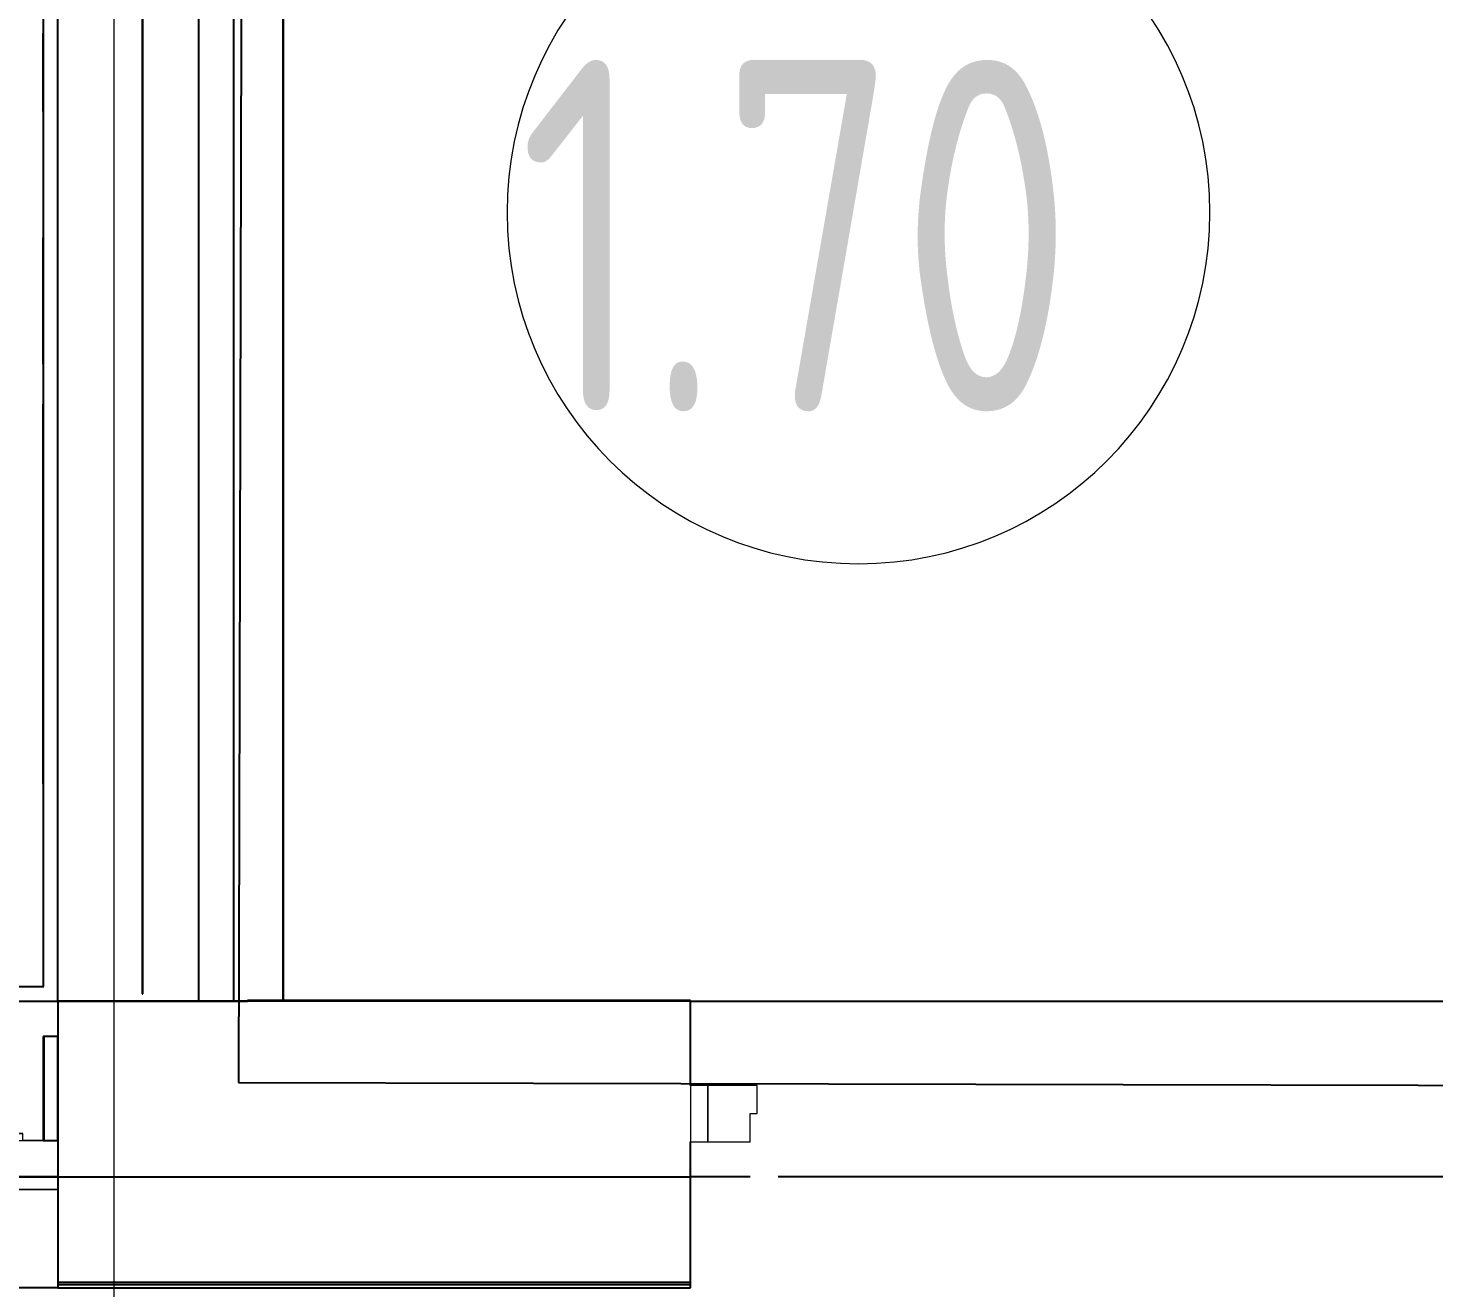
# Model space of a CAD drawing. Header units: millimetres. Extents: x -625 to 415037, y -3642 to 102118.
# Drawn here: x 107152 to 109153, y -394 to 1399 of the extents above; entities that cross this region are included whole.
import ezdxf

# ---------------------------------------------------------------- set-up
doc = ezdxf.new("R2010")
doc.units = ezdxf.units.MM
for name, color, linetype, lineweight in [('A-AREA-IDEN', 7, 'Continuous', 9), ('A-DOOR-FRAM-2', 7, 'Continuous', 5), ('A-GENM-3', 7, 'Continuous', 5), ('A-GLAZ', 7, 'Continuous', 9), ('A-GLAZ-1', 7, 'Continuous', 5), ('Оси', 7, 'Continuous', 9)]:
    doc.layers.add(name, color=color, linetype=linetype, lineweight=lineweight)
doc.layers.add('A-DOOR-FRAM-1', color=7, linetype='Continuous', lineweight=5, true_color=0xc0c0c0)
doc.styles.add('СПДС', font='ГОСТ тип А.ttf', dxfattribs={"width": 0.9})

# ---------------------------------------------------------------- blocks, each defined once
blk = doc.blocks.new('110_Дверь_СКБ_2Ст_Наружная - ДН-5_л__ Двухстворчатая 1350 х3800 _h_ в свету с верхним остеклением-21877029-Объем проектирования 1 этажа')
at = {"layer": 'A-DOOR-FRAM-2'}
h = blk.add_hatch(dxfattribs=at)
h.set_pattern_fill('FP_101', color=256, style=0, pattern_type=2)
h.set_pattern_definition([(45, (-496.384, 164.685), (-14.1421, 14.1421), []), (135, (-496.384, 164.685), (-14.1421, -14.1421), [])])
h.paths.add_polyline_path([(-680.5, 50), (-705.5, 50), (-705.5, -30), (-680.5, -30), (-680.5, 10)])
at = {"layer": 'A-DOOR-FRAM-1'}
for p, q in [((-680.5, 50), (-705.5, 50)), ((-705.5, 50), (-705.5, -30)), ((-620.5, 50), (-680.5, 50)), ((-680.5, 50), (-680.5, -30)), ((-680.5, -30), (-680.5, 50)), ((-620.5, 10), (-620.5, 50)), ((659.5, 50), (659.5, 10)), ((719.5, 50), (659.5, 50)), ((719.5, -30), (719.5, 50)), ((744.5, 50), (719.5, 50)), ((719.5, 50), (719.5, -30)), ((744.5, -30), (744.5, 50)), ((-610.5, 10), (-620.5, 10)), ((-610.5, -30), (-610.5, 10)), ((659.5, 10), (649.5, 10)), ((649.5, 10), (649.5, -30)), ((-705.5, -30), (-680.5, -30)), ((-680.5, -30), (-610.5, -30)), ((649.5, -30), (719.5, -30)), ((719.5, -30), (744.5, -30))]:
    blk.add_line(p, q, dxfattribs=at)
blk = doc.blocks.new('120_Окно_СКБ_1Ст - 120_Окно_СКБ_1Ст 900х2500_h_ с форточкой-22876038-Объем проектирования 1 этажа')
at = {"layer": 'A-GLAZ'}
for p, q in [((-450, -127), (-450, -57)), ((-450, -57), (-380, -57)), ((-380, -57), (-380, -127)), ((380, -127), (380, -57)), ((380, -57), (450, -57)), ((450, -57), (450, -127)), ((380, -87), (-380, -87)), ((-380, -87), (-380, -127)), ((-330, -137), (-330, -87)), ((330, -137), (330, -87)), ((380, -127), (380, -87)), ((-380, -127), (-450, -127)), ((-380, -127), (-400, -127)), ((-400, -127), (-400, -137)), ((-400, -137), (400, -137)), ((400, -137), (-400, -137)), ((450, -127), (380, -127)), ((400, -127), (380, -127)), ((400, -137), (400, -127))]:
    blk.add_line(p, q, dxfattribs=at)
at = {"layer": 'A-GLAZ-1'}
for p, q in [((450, -57), (-450, -57)), ((-330, -107), (330, -107)), ((330, -117), (-330, -117)), ((-430, -127), (-400, -127)), ((400, -127), (430, -127))]:
    blk.add_line(p, q, dxfattribs=at)
blk = doc.blocks.new('Рисунок_горы - Рисунок_горы-31934381-Объем проектирования 1 этажа')
at = {"layer": 'A-GENM-3'}
for p, q in [((107109, 5509.4), (107109, 170.3)), ((107109, 1247.5), (107109, 1581.1)), ((107109, 1293.1), (107109, 1296.4)), ((107109, 950.1), (107109, 1139.3)), ((107109, 1139.3), (107109, 950.1)), ((107109, 1122.4), (107109, 1119.9)), ((107109, 1119.9), (107109, 756.7)), ((107109, 688.3), (107109, 1080.6)), ((107109, 988.4), (107109, 946.8)), ((107109, 928), (107109, 950.1)), ((107109, 950.1), (107109, 928)), ((107109, 800), (107109, 928)), ((107109, 928), (107109, 800)), ((107109, 756.7), (107109, 692.6)), ((107109, 692.6), (107109, 688.3))]:
    blk.add_line(p, q, dxfattribs=at)
for points, knots in [([(107109, 1580.9), (107109, 1580.9), (107109, 1528.6), (107109, 1484.2), (107109, 1440.4)], [0.11764706, 0.11764706, 0.11764706, 0.11764706, 0.11764707, 0.17647059, 0.17647059, 0.17647059, 0.17647059]), ([(107109, 1440.4), (107109, 1440.4), (107109, 1388), (107109, 1350.4), (107109, 1277.3)], [0.17647059, 0.17647059, 0.17647059, 0.17647059, 0.1764706, 0.23529412, 0.23529412, 0.23529412, 0.23529412]), ([(107109, 1280.5), (107109, 1280.5), (107109, 1311.3), (107109, 1344.4), (107109, 1378.1)], [0.52941176, 0.52941176, 0.52941176, 0.52941176, 0.52941177, 0.55016053, 0.55016053, 0.55016053, 0.55016053]), ([(107109, 1296.4), (107109, 1296.4), (107109, 1296.6), (107109, 1296.8), (107109, 1296.9)], [0.6567164179, 0.6567164179, 0.6567164179, 0.6567164179, 0.6567164279, 0.6571891887, 0.6571891887, 0.6571891887, 0.6571891887]), ([(107109, 1284.6), (107109, 1284.6), (107109, 1286.9), (107109, 1288.1), (107109, 1288.9)], [0.626865672, 0.626865672, 0.626865672, 0.626865672, 0.626865682, 0.631675383, 0.631675383, 0.631675383, 0.631675383]), ([(107109, 1141.9), (107109, 1141.9), (107109, 1191.5), (107109, 1233.3), (107109, 1280.5)], [0.47058824, 0.47058824, 0.47058824, 0.47058824, 0.47058825, 0.52941176, 0.52941176, 0.52941176, 0.52941176]), ([(107109, 1280.5), (107109, 1280.5), (107109, 1233.3), (107109, 1191.5), (107109, 1141.9)], [0.856115108, 0.856115108, 0.856115108, 0.856115108, 0.856115118, 0.863309353, 0.863309353, 0.863309353, 0.863309353]), ([(107109, 1277.3), (107109, 1277.3), (107109, 1224.5), (107109, 1174), (107109, 1122.4)], [0.23529412, 0.23529412, 0.23529412, 0.23529412, 0.23529413, 0.29411765, 0.29411765, 0.29411765, 0.29411765]), ([(107109, 1267.7), (107109, 1267.7), (107109, 1262.2), (107109, 1255), (107109, 1250.4)], [0.67164179, 0.67164179, 0.67164179, 0.67164179, 0.6716418, 0.68368998, 0.68368998, 0.68368998, 0.68368998]), ([(107109, 1136.5), (107109, 1136.5), (107109, 1144.2), (107109, 1149.5), (107109, 1152.9)], [0.4, 0.4, 0.4, 0.4, 0.40000001, 0.42984539, 0.42984539, 0.42984539, 0.42984539]), ([(107109, 1141.9), (107109, 1141.9), (107109, 1136.4), (107109, 1133.6), (107109, 1127.2)], [0.52238806, 0.52238806, 0.52238806, 0.52238806, 0.52238807, 0.53731343, 0.53731343, 0.53731343, 0.53731343]), ([(107109, 1141.9), (107109, 1141.9), (107109, 1141), (107109, 1139.9), (107109, 1139.4)], [0.863309353, 0.863309353, 0.863309353, 0.863309353, 0.863309363, 0.869851372, 0.869851372, 0.869851372, 0.869851372]), ([(107109, 1127.2), (107109, 1127.2), (107109, 1128.3), (107109, 1129.3), (107109, 1130.3)], [0.41176471, 0.41176471, 0.41176471, 0.41176471, 0.41176472, 0.42207081, 0.42207081, 0.42207081, 0.42207081]), ([(107109, 1127.2), (107109, 1127.2), (107109, 1125.1), (107109, 1123.2), (107109, 1121.9)], [0.53731343, 0.53731343, 0.53731343, 0.53731343, 0.53731344, 0.54781179, 0.54781179, 0.54781179, 0.54781179]), ([(107109, 1122.4), (107109, 1122.4), (107109, 1120.8), (107109, 1119.6), (107109, 1118.7)], [0.294117647, 0.294117647, 0.294117647, 0.294117647, 0.294117657, 0.303963262, 0.303963262, 0.303963262, 0.303963262]), ([(107109, 644.1), (107109, 644.1), (107109, 658.8), (107109, 789.3), (107109, 800)], [0.44776119, 0.44776119, 0.44776119, 0.44776119, 0.4477612, 0.46268657, 0.46268657, 0.46268657, 0.46268657]), ([(107109, 800), (107109, 800), (107109, 797.8), (107109, 795.1), (107109, 792)], [0.8920863309, 0.8920863309, 0.8920863309, 0.8920863309, 0.8920863409, 0.8929568714, 0.8929568714, 0.8929568714, 0.8929568714]), ([(107109, 644.1), (107109, 644.1), (107109, 577.9), (107109, 231.8), (107109, 170)], [0.05555556, 0.05555556, 0.05555556, 0.05555556, 0.05555557, 0.10826211, 0.10826211, 0.10826211, 0.10826211])]:
    blk.add_open_spline(points, degree=3, knots=knots, dxfattribs=at)
for points in [[(107109, 1378.1), (107109, 1344.4), (107109, 1311.3), (107109, 1280.5)], [(107109, 1296.8), (107109, 1296.4), (107109, 1296), (107109, 1295.5)], [(107109, 1295.5), (107109, 1290.5), (107109, 1278.2), (107109, 1267.7)], [(107109, 1295.5), (107109, 1295.5), (107109, 1295.5), (107109, 1295.5)], [(107109, 1291.5), (107109, 1291.9), (107109, 1292.4), (107109, 1293.1)], [(107109, 1204.3), (107109, 1240.1), (107109, 1272.7), (107109, 1284.6)], [(107109, 1250.4), (107109, 1250.3), (107109, 1250.3), (107109, 1250.3)], [(107109, 1250.3), (107109, 1250.3), (107109, 1250.2), (107109, 1250.2)], [(107109, 1250.3), (107109, 1250.3), (107109, 1250.3), (107109, 1250.3)], [(107109, 1250.3), (107109, 1250.3), (107109, 1250.3), (107109, 1250.3)], [(107109, 1250.3), (107109, 1250.3), (107109, 1250.3), (107109, 1250.3)], [(107109, 1250.3), (107109, 1250.3), (107109, 1250.3), (107109, 1250.3)], [(107109, 1250.3), (107109, 1250.3), (107109, 1250.3), (107109, 1250.3)], [(107109, 1250.3), (107109, 1250.3), (107109, 1250.3), (107109, 1250.3)], [(107109, 1250.2), (107109, 1250.2), (107109, 1250.1), (107109, 1250.1)], [(107109, 1250.2), (107109, 1250.2), (107109, 1250.2), (107109, 1250.2)], [(107109, 1250.2), (107109, 1250.2), (107109, 1250.2), (107109, 1250.2)], [(107109, 1250.2), (107109, 1250.2), (107109, 1250.2), (107109, 1250.2)], [(107109, 1250.2), (107109, 1250.2), (107109, 1250.2), (107109, 1250.2)], [(107109, 1250.1), (107109, 1250.1), (107109, 1250), (107109, 1250)], [(107109, 1250.1), (107109, 1250.1), (107109, 1250.1), (107109, 1250.1)], [(107109, 1250.1), (107109, 1250.1), (107109, 1250.1), (107109, 1250.1)], [(107109, 1250.1), (107109, 1250.1), (107109, 1250.1), (107109, 1250.1)], [(107109, 1250.1), (107109, 1250.1), (107109, 1250.1), (107109, 1250.1)], [(107109, 1250.1), (107109, 1250.1), (107109, 1250.1), (107109, 1250.1)], [(107109, 1250.1), (107109, 1250.1), (107109, 1250.1), (107109, 1250.1)], [(107109, 1250.1), (107109, 1250.1), (107109, 1250.1), (107109, 1250.1)], [(107109, 1250), (107109, 1250), (107109, 1250), (107109, 1249.9)], [(107109, 1250), (107109, 1250), (107109, 1250), (107109, 1250)], [(107109, 1250), (107109, 1250), (107109, 1250), (107109, 1250)], [(107109, 1250), (107109, 1250), (107109, 1250), (107109, 1250)], [(107109, 1249.9), (107109, 1249.8), (107109, 1249.8), (107109, 1249.8)], [(107109, 1249.9), (107109, 1249.9), (107109, 1249.9), (107109, 1249.9)], [(107109, 1249.9), (107109, 1249.9), (107109, 1249.9), (107109, 1249.9)], [(107109, 1249.9), (107109, 1249.9), (107109, 1249.9), (107109, 1249.9)], [(107109, 1249.8), (107109, 1249.8), (107109, 1249.8), (107109, 1249.7)], [(107109, 1249.8), (107109, 1249.8), (107109, 1249.8), (107109, 1249.8)], [(107109, 1249.7), (107109, 1249.7), (107109, 1249.6), (107109, 1249.6)], [(107109, 1249.7), (107109, 1249.7), (107109, 1249.7), (107109, 1249.7)], [(107109, 1249.7), (107109, 1249.7), (107109, 1249.7), (107109, 1249.7)], [(107109, 1249.7), (107109, 1249.7), (107109, 1249.7), (107109, 1249.7)], [(107109, 1249.7), (107109, 1249.7), (107109, 1249.7), (107109, 1249.7)], [(107109, 1249.7), (107109, 1249.7), (107109, 1249.7), (107109, 1249.7)], [(107109, 1249.7), (107109, 1249.7), (107109, 1249.7), (107109, 1249.7)], [(107109, 1249.7), (107109, 1249.7), (107109, 1249.7), (107109, 1249.7)], [(107109, 1249.6), (107109, 1249.5), (107109, 1249.5), (107109, 1249.5)], [(107109, 1249.6), (107109, 1249.6), (107109, 1249.6), (107109, 1249.6)], [(107109, 1249.6), (107109, 1249.6), (107109, 1249.6), (107109, 1249.6)], [(107109, 1249.6), (107109, 1249.6), (107109, 1249.6), (107109, 1249.6)], [(107109, 1249.6), (107109, 1249.6), (107109, 1249.6), (107109, 1249.6)], [(107109, 1249.6), (107109, 1249.6), (107109, 1249.6), (107109, 1249.6)], [(107109, 1249.5), (107109, 1249.5), (107109, 1249.4), (107109, 1249.4)], [(107109, 1249.5), (107109, 1249.5), (107109, 1249.5), (107109, 1249.5)], [(107109, 1249.5), (107109, 1249.5), (107109, 1249.5), (107109, 1249.5)], [(107109, 1249.5), (107109, 1249.5), (107109, 1249.5), (107109, 1249.5)], [(107109, 1249.5), (107109, 1249.5), (107109, 1249.5), (107109, 1249.5)], [(107109, 1249.5), (107109, 1249.5), (107109, 1249.5), (107109, 1249.5)], [(107109, 1249.4), (107109, 1249.4), (107109, 1249.4), (107109, 1249.3)], [(107109, 1249.4), (107109, 1249.4), (107109, 1249.4), (107109, 1249.4)], [(107109, 1249.4), (107109, 1249.4), (107109, 1249.4), (107109, 1249.4)], [(107109, 1249.4), (107109, 1249.4), (107109, 1249.4), (107109, 1249.4)], [(107109, 1249.4), (107109, 1249.4), (107109, 1249.4), (107109, 1249.4)], [(107109, 1249.4), (107109, 1249.4), (107109, 1249.4), (107109, 1249.4)], [(107109, 1249.4), (107109, 1249.4), (107109, 1249.4), (107109, 1249.4)], [(107109, 1249.3), (107109, 1249.2), (107109, 1249.1), (107109, 1249.1)], [(107109, 1249.3), (107109, 1249.3), (107109, 1249.3), (107109, 1249.3)], [(107109, 1249.3), (107109, 1249.3), (107109, 1249.3), (107109, 1249.3)], [(107109, 1249.3), (107109, 1249.3), (107109, 1249.3), (107109, 1249.3)], [(107109, 1249.3), (107109, 1249.3), (107109, 1249.3), (107109, 1249.3)], [(107109, 1249.3), (107109, 1249.3), (107109, 1249.3), (107109, 1249.3)], [(107109, 1249.3), (107109, 1249.3), (107109, 1249.3), (107109, 1249.3)], [(107109, 1249.3), (107109, 1249.3), (107109, 1249.3), (107109, 1249.3)], [(107109, 1249.3), (107109, 1249.3), (107109, 1249.3), (107109, 1249.3)], [(107109, 1249.1), (107109, 1249), (107109, 1249), (107109, 1249)], [(107109, 1249.1), (107109, 1249.1), (107109, 1249.1), (107109, 1249.1)], [(107109, 1249.1), (107109, 1249.1), (107109, 1249.1), (107109, 1249.1)], [(107109, 1249), (107109, 1249), (107109, 1248.9), (107109, 1248.9)], [(107109, 1249), (107109, 1249), (107109, 1249), (107109, 1249)], [(107109, 1249), (107109, 1249), (107109, 1249), (107109, 1249)], [(107109, 1249), (107109, 1249), (107109, 1249), (107109, 1249)], [(107109, 1249), (107109, 1249), (107109, 1249), (107109, 1249)], [(107109, 1249), (107109, 1249), (107109, 1249), (107109, 1249)], [(107109, 1249), (107109, 1249), (107109, 1249), (107109, 1249)], [(107109, 1249), (107109, 1249), (107109, 1249), (107109, 1249)], [(107109, 1249), (107109, 1249), (107109, 1249), (107109, 1249)], [(107109, 1249), (107109, 1249), (107109, 1249), (107109, 1249)], [(107109, 1248.9), (107109, 1248.8), (107109, 1248.8), (107109, 1248.8)], [(107109, 1248.9), (107109, 1248.9), (107109, 1248.9), (107109, 1248.9)], [(107109, 1248.9), (107109, 1248.9), (107109, 1248.9), (107109, 1248.9)], [(107109, 1248.9), (107109, 1248.9), (107109, 1248.9), (107109, 1248.9)], [(107109, 1248.9), (107109, 1248.9), (107109, 1248.9), (107109, 1248.9)], [(107109, 1248.9), (107109, 1248.9), (107109, 1248.9), (107109, 1248.9)], [(107109, 1248.9), (107109, 1248.9), (107109, 1248.9), (107109, 1248.9)], [(107109, 1248.8), (107109, 1248.7), (107109, 1248.7), (107109, 1248.7)], [(107109, 1248.8), (107109, 1248.8), (107109, 1248.8), (107109, 1248.8)], [(107109, 1248.8), (107109, 1248.8), (107109, 1248.8), (107109, 1248.8)], [(107109, 1248.8), (107109, 1248.8), (107109, 1248.8), (107109, 1248.8)], [(107109, 1248.8), (107109, 1248.8), (107109, 1248.8), (107109, 1248.8)], [(107109, 1248.8), (107109, 1248.8), (107109, 1248.8), (107109, 1248.8)], [(107109, 1248.8), (107109, 1248.8), (107109, 1248.8), (107109, 1248.8)], [(107109, 1248.8), (107109, 1248.8), (107109, 1248.8), (107109, 1248.8)], [(107109, 1248.7), (107109, 1248.7), (107109, 1248.6), (107109, 1248.6)], [(107109, 1248.7), (107109, 1248.7), (107109, 1248.7), (107109, 1248.7)], [(107109, 1248.7), (107109, 1248.7), (107109, 1248.7), (107109, 1248.7)], [(107109, 1248.7), (107109, 1248.7), (107109, 1248.7), (107109, 1248.7)], [(107109, 1248.7), (107109, 1248.7), (107109, 1248.7), (107109, 1248.7)], [(107109, 1248.7), (107109, 1248.7), (107109, 1248.7), (107109, 1248.7)], [(107109, 1248.7), (107109, 1248.7), (107109, 1248.7), (107109, 1248.7)], [(107109, 1248.7), (107109, 1248.7), (107109, 1248.7), (107109, 1248.7)], [(107109, 1248.7), (107109, 1248.7), (107109, 1248.7), (107109, 1248.7)], [(107109, 1248.6), (107109, 1248.6), (107109, 1248.6), (107109, 1248.5)], [(107109, 1248.6), (107109, 1248.6), (107109, 1248.6), (107109, 1248.6)], [(107109, 1248.6), (107109, 1248.6), (107109, 1248.6), (107109, 1248.6)], [(107109, 1248.6), (107109, 1248.6), (107109, 1248.6), (107109, 1248.6)], [(107109, 1248.6), (107109, 1248.6), (107109, 1248.6), (107109, 1248.6)], [(107109, 1248.6), (107109, 1248.6), (107109, 1248.6), (107109, 1248.6)], [(107109, 1248.5), (107109, 1248.5), (107109, 1248.5), (107109, 1248.5)], [(107109, 1248.5), (107109, 1248.5), (107109, 1248.5), (107109, 1248.5)], [(107109, 1248.5), (107109, 1248.5), (107109, 1248.5), (107109, 1248.5)], [(107109, 1248.5), (107109, 1248.5), (107109, 1248.5), (107109, 1248.5)], [(107109, 1248.5), (107109, 1248.5), (107109, 1248.5), (107109, 1248.5)], [(107109, 1248.5), (107109, 1248.5), (107109, 1248.5), (107109, 1248.5)], [(107109, 1248.5), (107109, 1248.5), (107109, 1248.5), (107109, 1248.5)], [(107109, 1248.5), (107109, 1248.5), (107109, 1248.5), (107109, 1248.5)], [(107109, 1248.5), (107109, 1248.5), (107109, 1248.5), (107109, 1248.5)], [(107109, 1248.5), (107109, 1248.5), (107109, 1248.5), (107109, 1248.5)], [(107109, 1248.5), (107109, 1248.5), (107109, 1248.5), (107109, 1248.5)], [(107109, 1248.5), (107109, 1248.5), (107109, 1248.4), (107109, 1248.4)], [(107109, 1248.4), (107109, 1248.4), (107109, 1248.4), (107109, 1248.4)], [(107109, 1248.4), (107109, 1248.4), (107109, 1248.4), (107109, 1248.4)], [(107109, 1248.4), (107109, 1248.4), (107109, 1248.4), (107109, 1248.4)], [(107109, 1248.4), (107109, 1248.4), (107109, 1248.4), (107109, 1248.4)], [(107109, 1248.4), (107109, 1248.4), (107109, 1248.4), (107109, 1248.4)], [(107109, 1248.4), (107109, 1248.4), (107109, 1248.4), (107109, 1248.4)], [(107109, 1248.4), (107109, 1248.4), (107109, 1248.4), (107109, 1248.4)], [(107109, 1248.4), (107109, 1248.4), (107109, 1248.4), (107109, 1248.4)], [(107109, 1248.4), (107109, 1248.4), (107109, 1248.4), (107109, 1248.4)], [(107109, 1248.4), (107109, 1248.4), (107109, 1248.4), (107109, 1248.4)], [(107109, 1248.4), (107109, 1248.4), (107109, 1248.4), (107109, 1248.4)], [(107109, 1248.4), (107109, 1248.4), (107109, 1248.4), (107109, 1248.4)], [(107109, 1248.4), (107109, 1248.4), (107109, 1248.4), (107109, 1248.4)], [(107109, 1248.4), (107109, 1248.3), (107109, 1248.3), (107109, 1248.3)], [(107109, 1248.3), (107109, 1248.3), (107109, 1248.3), (107109, 1248.3)], [(107109, 1248.3), (107109, 1248.3), (107109, 1248.3), (107109, 1248.3)], [(107109, 1248.3), (107109, 1248.3), (107109, 1248.3), (107109, 1248.3)], [(107109, 1248.3), (107109, 1248.3), (107109, 1248.3), (107109, 1248.3)], [(107109, 1248.3), (107109, 1248.3), (107109, 1248.3), (107109, 1248.3)], [(107109, 1248.3), (107109, 1248.3), (107109, 1248.3), (107109, 1248.3)], [(107109, 1248.3), (107109, 1248.3), (107109, 1248.3), (107109, 1248.3)], [(107109, 1248.3), (107109, 1248.3), (107109, 1248.3), (107109, 1248.3)], [(107109, 1248.3), (107109, 1248.3), (107109, 1248.3), (107109, 1248.3)], [(107109, 1248.3), (107109, 1248.3), (107109, 1248.3), (107109, 1248.3)], [(107109, 1248.3), (107109, 1248.3), (107109, 1248.3), (107109, 1248.3)], [(107109, 1248.3), (107109, 1248.3), (107109, 1248.3), (107109, 1248.3)], [(107109, 1248.3), (107109, 1248.3), (107109, 1248.3), (107109, 1248.2)], [(107109, 1248.2), (107109, 1248.2), (107109, 1248.2), (107109, 1248.2)], [(107109, 1248.2), (107109, 1248.2), (107109, 1248.2), (107109, 1248.2)], [(107109, 1248.2), (107109, 1248.2), (107109, 1248.2), (107109, 1248.2)], [(107109, 1248.2), (107109, 1248.2), (107109, 1248.2), (107109, 1248.2)], [(107109, 1248.2), (107109, 1248.2), (107109, 1248.2), (107109, 1248.2)], [(107109, 1248.2), (107109, 1248.2), (107109, 1248.2), (107109, 1248.2)], [(107109, 1248.2), (107109, 1248.2), (107109, 1248.2), (107109, 1248.2)], [(107109, 1248.2), (107109, 1248.2), (107109, 1248.2), (107109, 1248.2)], [(107109, 1248.2), (107109, 1248.2), (107109, 1248.2), (107109, 1248.2)], [(107109, 1248.2), (107109, 1248.1), (107109, 1248.1), (107109, 1248)], [(107109, 1248), (107109, 1248), (107109, 1248), (107109, 1248)], [(107109, 1248), (107109, 1248), (107109, 1248), (107109, 1248)], [(107109, 1248), (107109, 1248), (107109, 1248), (107109, 1248)], [(107109, 1248), (107109, 1248), (107109, 1248), (107109, 1248)], [(107109, 1248), (107109, 1248), (107109, 1248), (107109, 1248)], [(107109, 1248), (107109, 1248), (107109, 1248), (107109, 1248)], [(107109, 1248), (107109, 1248), (107109, 1248), (107109, 1248)], [(107109, 1248), (107109, 1247.9), (107109, 1247.9), (107109, 1247.9)], [(107109, 1247.9), (107109, 1247.9), (107109, 1247.9), (107109, 1247.9)], [(107109, 1247.9), (107109, 1247.9), (107109, 1247.9), (107109, 1247.9)], [(107109, 1247.9), (107109, 1247.9), (107109, 1247.9), (107109, 1247.9)], [(107109, 1247.9), (107109, 1247.9), (107109, 1247.9), (107109, 1247.9)], [(107109, 1247.9), (107109, 1247.9), (107109, 1247.9), (107109, 1247.9)], [(107109, 1247.9), (107109, 1247.8), (107109, 1247.8), (107109, 1247.8)], [(107109, 1247.8), (107109, 1247.8), (107109, 1247.8), (107109, 1247.8)], [(107109, 1247.8), (107109, 1247.8), (107109, 1247.8), (107109, 1247.8)], [(107109, 1247.8), (107109, 1247.8), (107109, 1247.8), (107109, 1247.8)], [(107109, 1247.8), (107109, 1247.8), (107109, 1247.8), (107109, 1247.8)], [(107109, 1247.8), (107109, 1247.8), (107109, 1247.8), (107109, 1247.8)], [(107109, 1247.8), (107109, 1247.8), (107109, 1247.8), (107109, 1247.8)], [(107109, 1247.8), (107109, 1247.8), (107109, 1247.8), (107109, 1247.8)], [(107109, 1247.8), (107109, 1247.7), (107109, 1247.7), (107109, 1247.7)], [(107109, 1247.7), (107109, 1247.7), (107109, 1247.7), (107109, 1247.7)], [(107109, 1247.7), (107109, 1247.7), (107109, 1247.7), (107109, 1247.7)], [(107109, 1247.7), (107109, 1247.7), (107109, 1247.7), (107109, 1247.7)], [(107109, 1247.7), (107109, 1247.7), (107109, 1247.6), (107109, 1247.6)], [(107109, 1247.6), (107109, 1247.6), (107109, 1247.6), (107109, 1247.6)], [(107109, 1247.6), (107109, 1247.6), (107109, 1247.6), (107109, 1247.6)], [(107109, 1247.6), (107109, 1247.6), (107109, 1247.6), (107109, 1247.6)], [(107109, 1247.6), (107109, 1247.6), (107109, 1247.6), (107109, 1247.6)], [(107109, 1247.6), (107109, 1247.6), (107109, 1247.6), (107109, 1247.6)], [(107109, 1247.6), (107109, 1247.6), (107109, 1247.6), (107109, 1247.6)], [(107109, 1247.6), (107109, 1247.6), (107109, 1247.6), (107109, 1247.6)], [(107109, 1247.6), (107109, 1247.6), (107109, 1247.6), (107109, 1247.6)], [(107109, 1247.6), (107109, 1247.6), (107109, 1247.6), (107109, 1247.6)], [(107109, 1247.6), (107109, 1247.6), (107109, 1247.5), (107109, 1247.5)], [(107109, 1204.2), (107109, 1204.2), (107109, 1204.2), (107109, 1204.3)], [(107109, 1086.2), (107109, 1105.3), (107109, 1157.5), (107109, 1204.2)], [(107109, 1150.9), (107109, 1139), (107109, 1112.9), (107109, 1089.8)], [(107109, 1141.3), (107109, 1141.5), (107109, 1141.7), (107109, 1141.9)], [(107109, 1139.6), (107109, 1140.2), (107109, 1141.1), (107109, 1141.9)], [(107109, 949.5), (107109, 970.9), (107109, 1112.8), (107109, 1134.2)], [(107109, 1117.4), (107109, 1118.1), (107109, 1119.6), (107109, 1122.4)], [(107109, 1120.4), (107109, 1119.6), (107109, 1118.7), (107109, 1117.9)], [(107109, 1086.1), (107109, 1086.2), (107109, 1086.2), (107109, 1086.2)], [(107109, 1086.1), (107109, 1086.1), (107109, 1086.1), (107109, 1086.1)], [(107109, 1086), (107109, 1086), (107109, 1086.1), (107109, 1086.1)], [(107109, 1085.5), (107109, 1085.7), (107109, 1085.9), (107109, 1086)], [(107109, 1085.5), (107109, 1085.5), (107109, 1085.5), (107109, 1085.5)], [(107109, 1085.4), (107109, 1085.4), (107109, 1085.5), (107109, 1085.5)], [(107109, 1085.3), (107109, 1085.3), (107109, 1085.4), (107109, 1085.4)], [(107109, 1085.2), (107109, 1085.2), (107109, 1085.3), (107109, 1085.3)], [(107109, 1085.1), (107109, 1085.1), (107109, 1085.2), (107109, 1085.2)], [(107109, 1085.1), (107109, 1085.1), (107109, 1085.1), (107109, 1085.1)], [(107109, 1085), (107109, 1085.1), (107109, 1085.1), (107109, 1085.1)], [(107109, 1085), (107109, 1085), (107109, 1085), (107109, 1085)], [(107109, 1084.9), (107109, 1085), (107109, 1085), (107109, 1085)], [(107109, 1084.9), (107109, 1084.9), (107109, 1084.9), (107109, 1084.9)], [(107109, 1084.9), (107109, 1084.9), (107109, 1084.9), (107109, 1084.9)], [(107109, 1084.8), (107109, 1084.8), (107109, 1084.9), (107109, 1084.9)], [(107109, 1084.8), (107109, 1084.8), (107109, 1084.8), (107109, 1084.8)], [(107109, 1084.7), (107109, 1084.8), (107109, 1084.8), (107109, 1084.8)], [(107109, 1084.7), (107109, 1084.7), (107109, 1084.7), (107109, 1084.7)], [(107109, 1084.7), (107109, 1084.7), (107109, 1084.7), (107109, 1084.7)], [(107109, 1084.6), (107109, 1084.6), (107109, 1084.7), (107109, 1084.7)], [(107109, 1084.6), (107109, 1084.6), (107109, 1084.6), (107109, 1084.6)], [(107109, 1084.6), (107109, 1084.6), (107109, 1084.6), (107109, 1084.6)], [(107109, 1084.5), (107109, 1084.5), (107109, 1084.5), (107109, 1084.6)], [(107109, 1084.5), (107109, 1084.5), (107109, 1084.5), (107109, 1084.5)], [(107109, 1084.5), (107109, 1084.5), (107109, 1084.5), (107109, 1084.5)], [(107109, 1084.4), (107109, 1084.4), (107109, 1084.4), (107109, 1084.5)], [(107109, 1084.3), (107109, 1084.4), (107109, 1084.4), (107109, 1084.4)], [(107109, 1084.3), (107109, 1075.8), (107109, 1065.4), (107109, 1052.7)], [(107109, 1084.3), (107109, 1084.3), (107109, 1084.3), (107109, 1084.3)], [(107109, 1084.2), (107109, 1084.2), (107109, 1084.2), (107109, 1084.3)], [(107109, 1084.1), (107109, 1084.1), (107109, 1084.2), (107109, 1084.2)], [(107109, 1084.1), (107109, 1084.1), (107109, 1084.1), (107109, 1084.1)], [(107109, 1084.1), (107109, 1084.1), (107109, 1084.1), (107109, 1084.1)], [(107109, 1084), (107109, 1084), (107109, 1084), (107109, 1084.1)], [(107109, 1084), (107109, 1084), (107109, 1084), (107109, 1084)], [(107109, 1083.9), (107109, 1084), (107109, 1084), (107109, 1084)], [(107109, 1083.9), (107109, 1083.9), (107109, 1083.9), (107109, 1083.9)], [(107109, 1083.9), (107109, 1083.9), (107109, 1083.9), (107109, 1083.9)], [(107109, 1083.8), (107109, 1083.9), (107109, 1083.9), (107109, 1083.9)], [(107109, 1083.8), (107109, 1083.8), (107109, 1083.8), (107109, 1083.8)], [(107109, 1083.8), (107109, 1083.8), (107109, 1083.8), (107109, 1083.8)], [(107109, 1083.8), (107109, 1083.8), (107109, 1083.8), (107109, 1083.8)], [(107109, 1083.7), (107109, 1083.7), (107109, 1083.7), (107109, 1083.8)], [(107109, 1083.7), (107109, 1083.7), (107109, 1083.7), (107109, 1083.7)], [(107109, 1083.6), (107109, 1083.7), (107109, 1083.7), (107109, 1083.7)], [(107109, 1083.5), (107109, 1083.6), (107109, 1083.6), (107109, 1083.6)], [(107109, 1083.5), (107109, 1083.5), (107109, 1083.5), (107109, 1083.5)], [(107109, 1083.2), (107109, 1083.3), (107109, 1083.4), (107109, 1083.5)], [(107109, 1083.2), (107109, 1083.2), (107109, 1083.2), (107109, 1083.2)], [(107109, 1083.1), (107109, 1083.1), (107109, 1083.1), (107109, 1083.2)], [(107109, 1083), (107109, 1083), (107109, 1083.1), (107109, 1083.1)], [(107109, 1082.4), (107109, 1082.6), (107109, 1082.8), (107109, 1083)], [(107109, 1082.2), (107109, 1082.3), (107109, 1082.3), (107109, 1082.4)], [(107109, 1081.9), (107109, 1082), (107109, 1082.1), (107109, 1082.2)], [(107109, 1081.9), (107109, 1081.9), (107109, 1081.9), (107109, 1081.9)], [(107109, 1081.8), (107109, 1081.8), (107109, 1081.9), (107109, 1081.9)], [(107109, 1081.8), (107109, 1081.8), (107109, 1081.8), (107109, 1081.8)], [(107109, 1081.5), (107109, 1081.6), (107109, 1081.7), (107109, 1081.8)], [(107109, 1081.4), (107109, 1081.5), (107109, 1081.5), (107109, 1081.5)], [(107109, 1081.4), (107109, 1081.4), (107109, 1081.4), (107109, 1081.4)], [(107109, 1081.4), (107109, 1081.4), (107109, 1081.4), (107109, 1081.4)], [(107109, 1081.3), (107109, 1081.3), (107109, 1081.4), (107109, 1081.4)], [(107109, 1081.1), (107109, 1081.2), (107109, 1081.3), (107109, 1081.3)], [(107109, 1080.9), (107109, 1081), (107109, 1081), (107109, 1081.1)], [(107109, 1080.9), (107109, 1080.9), (107109, 1080.9), (107109, 1080.9)], [(107109, 1080.7), (107109, 1080.8), (107109, 1080.8), (107109, 1080.9)], [(107109, 1080.6), (107109, 1080.7), (107109, 1080.7), (107109, 1080.7)], [(107109, 1080.6), (107109, 1080.6), (107109, 1080.6), (107109, 1080.6)], [(107109, 1052.7), (107109, 1035.5), (107109, 1014.2), (107109, 988.4)], [(107109, 800), (107109, 789.3), (107109, 658.8), (107109, 644.1)], [(107109, 792), (107109, 795.1), (107109, 797.8), (107109, 800)], [(107109, 170), (107109, 231.7), (107109, 577.9), (107109, 644.1)]]:
    blk.add_open_spline(points, degree=3, dxfattribs=at)
blk = doc.blocks.new('Марка_Помещения - Номер-25198446-Объем проектирования 1 этажа')
at = {"layer": 'A-AREA-IDEN'}
for start, end in [(360, 180), (180, 360)]:
    blk.add_arc((0, 0), 2.5, start, end, dxfattribs=at)

msp = doc.modelspace()

# ---------------------------------------------------------------- linework, layer by layer
for p, q in [((107194.7, 13.9), (107194.7, 10463.9)), ((107314.7, 10253.9), (107314.7, 24.4)), ((107315.7, 24.4), (107315.7, 10253.9)), ((107394.7, 2263.9), (107394.7, 13.9)), ((107444.7, 2263.9), (107444.7, 13.9)), ((107514.7, 2263.9), (107514.7, 14.9)), ((107515.7, 14.9), (107515.7, 2262.9)), ((107173.7, 1553.3), (107173.7, 34.9)), ((107174.7, 1389.8), (107173.7, 1389.8)), ((107173.7, 1366.9), (107174.7, 1366.9)), ((107173.7, 1364.9), (107174.7, 1364.9)), ((107173.7, 1279.9), (107174.7, 1279.9)), ((107174.7, 1100.2), (107173.7, 1100.2)), ((107173.7, 1031.4), (107174.7, 1031.4)), ((107174.7, 1029.3), (107173.7, 1029.3)), ((107174.7, 927.7), (107173.7, 927.7)), ((107173.7, 925.6), (107174.7, 925.6)), ((107173.7, 922.7), (107174.7, 922.7)), ((107174.7, 864.7), (107173.7, 864.7)), ((107173.7, 863.6), (107174.7, 863.6)), ((107174.7, 323.1), (107173.7, 323.1)), ((106294.7, 34.9), (107173.7, 34.9)), ((107173.7, 34.9), (107174.7, 34.9)), ((107314.7, 24.4), (107315.7, 24.4)), ((106074.7, 13.9), (107194.7, 13.9)), ((107194.7, 13.9), (107394.7, 13.9)), ((107394.7, 13.9), (107194.7, 13.9)), ((107194.7, 13.9), (107194.7, -236.1)), ((107464.7, 13.9), (107394.7, 13.9)), ((107394.7, 13.9), (107444.7, 13.9)), ((107444.7, 13.9), (107464.7, 13.9)), ((107514.7, 14.9), (107464.7, 14.9)), ((107464.7, 14.9), (107464.7, 13.9)), ((108094.7, 13.9), (107464.7, 13.9)), ((108094.7, 14.9), (107515.7, 14.9)), ((108094.7, 13.9), (108094.7, 14.9)), ((108094.7, 13.9), (109544.7, 13.9)), ((108094.7, -106.1), (108094.7, 13.9)), ((107173.7, -36.1), (107173.7, -184.1)), ((107174.7, -36.1), (107173.7, -36.1)), ((107174.7, -36.1), (107174.7, -184.1)), ((107194.7, -36.1), (107174.7, -36.1)), ((107194.7, -184.1), (107194.7, -36.1)), ((107173.7, -184.1), (107174.7, -184.1)), ((107174.7, -184.1), (107194.7, -184.1)), ((108094.7, -236.1), (108094.7, -186.1)), ((102694.7, -236.1), (108094.7, -236.1)), ((107194.7, -236.1), (106294.7, -236.1)), ((107194.7, -236.1), (107194.7, -386.1)), ((107194.7, -236.1), (108094.7, -236.1)), ((108094.7, -386.1), (108094.7, -236.1)), ((108179.7, -236.1), (108094.7, -236.1)), ((109419.7, -236.1), (108219.7, -236.1)), ((107194.7, -394.1), (106294.7, -394.1)), ((107194.7, -386.1), (107194.7, -394.1)), ((107194.7, -386.1), (108094.7, -386.1)), ((107194.7, -389.1), (108094.7, -389.1)), ((107194.7, -394.1), (108094.7, -394.1)), ((108094.7, -394.1), (108094.7, -386.1))]:
    msp.add_line(p, q)
at = {"flags": 128}
msp.add_lwpolyline([(107452, -101.8), (109550, -106.7), (109555.3, 2141.3), (107457.3, 2146.2)], close=True, dxfattribs=at)
for points, knots in [([(107173.7, 1366.9), (107173.7, 1358.9), (107173.7, 1353.8), (107173.7, 1348.1), (107173.7, 1338.9), (107173.7, 1330), (107173.7, 1319.8), (107173.7, 1311), (107173.7, 1302.6), (107173.7, 1296.2), (107173.7, 1288.2), (107173.7, 1283.3), (107173.7, 1280.7), (107173.7, 1287.4), (107173.7, 1308.4), (107173.7, 1349.4), (107173.7, 1375.1), (107173.7, 1390.3), (107173.7, 1390.3), (107173.7, 1391.7), (107173.7, 1391.8), (107173.7, 1391.8)], [-1.570099, -1.570099, -1.570099, -1.570099, -1.541159, -1.501754, -1.446541, -1.382724, -1.319119, -1.257396, -1.183774, -1.104802, -1.027747, -0.955254, -0.896935, -0.833013, -0.751105, -0.652602, -0.534539, -0.451116, -0.365944, -0.289006, -0.279424, -0.279424, -0.279424, -0.279424]), ([(107173.7, 1391.8), (107173.7, 1391.8), (107173.7, 1390.5), (107173.7, 1386.6), (107173.7, 1380), (107173.7, 1367.8)], [-0.275916, -0.275916, -0.275916, -0.275916, -0.1854375, -0.0860846, 0, 0, 0, 0]), ([(107173.7, 1365.8), (107173.7, 1378), (107173.7, 1384.6), (107173.7, 1388.6), (107173.7, 1389.8), (107173.7, 1389.8)], [-1.5700987, -1.5700987, -1.5700987, -1.5700987, -1.4840141, -1.3846612, -1.2941827, -1.2941827, -1.2941827, -1.2941827]), ([(107173.7, 1389.8), (107173.7, 1389.8), (107173.7, 1389.7), (107173.7, 1388.4), (107173.7, 1388.4), (107173.7, 1373.1), (107173.7, 1347.5), (107173.7, 1306.4), (107173.7, 1285.4), (107173.7, 1278.7), (107173.7, 1281.3), (107173.7, 1286.3), (107173.7, 1294.2), (107173.7, 1300.7), (107173.7, 1309), (107173.7, 1317.8), (107173.7, 1328), (107173.7, 1336.9), (107173.7, 1346.1), (107173.7, 1351.8), (107173.7, 1356.9), (107173.7, 1364.9)], [-1.290674, -1.290674, -1.290674, -1.290674, -1.281093, -1.204155, -1.118982, -1.03556, -0.917496, -0.818994, -0.737085, -0.673164, -0.614845, -0.542352, -0.465296, -0.386325, -0.312703, -0.250979, -0.187375, -0.123558, -0.068344, -0.028939, 0, 0, 0, 0]), ([(107173.7, 927.7), (107173.7, 976.6), (107173.7, 1031), (107173.7, 1066.6), (107173.7, 1083.5), (107173.7, 1100.2), (107173.7, 1100.2), (107173.7, 1100.2), (107173.7, 1057.3), (107173.7, 1031.4)], [-1.186443, -1.186443, -1.186443, -1.186443, -0.947492, -0.780382, -0.678185, -0.583884, -0.43854, -0.215745, 0, 0, 0, 0]), ([(107173.7, 1029.3), (107173.7, 1055.2), (107173.7, 1098.1), (107173.7, 1098.1), (107173.7, 1098.1), (107173.7, 1081.4), (107173.7, 1064.5), (107173.7, 1029), (107173.7, 974.5), (107173.7, 925.6)], [-1.186443, -1.186443, -1.186443, -1.186443, -0.970698, -0.747904, -0.602559, -0.508259, -0.406061, -0.238952, 0, 0, 0, 0]), ([(107173.7, 1031.4), (107173.7, 1005.1), (107173.7, 968), (107173.7, 932.1), (107173.7, 917.6), (107173.7, 927.7)], [-0.3529929, -0.3529929, -0.3529929, -0.3529929, -0.2400144, -0.1126558, 0, 0, 0, 0]), ([(107173.7, 925.6), (107173.7, 915.6), (107173.7, 930), (107173.7, 965.9), (107173.7, 1003), (107173.7, 1029.3)], [-0.3529929, -0.3529929, -0.3529929, -0.3529929, -0.2403371, -0.1129785, 0, 0, 0, 0])]:
    msp.add_open_spline(points, degree=3, knots=knots)
for points in [[(107173.7, 864.7), (107173.7, 708.3), (107173.7, 527.7), (107173.7, 323.1)], [(107173.7, 323.1), (107173.7, 486.3), (107173.7, 666.5), (107173.7, 863.6)]]:
    msp.add_open_spline(points, degree=3)
at = {"layer": 'Оси'}
msp.add_line((107274.7, -2042.3), (107274.7, 2957.7), dxfattribs=at)

# ---------------------------------------------------------------- block references
msp.add_blockref('Рисунок_горы - Рисунок_горы-31934381-Объем проектирования 1 этажа', (64.7, -136.1))
at = {"rotation": 180}
msp.add_blockref('110_Дверь_СКБ_2Ст_Наружная - ДН-5_л__ Двухстворчатая 1350 х3800 _h_ в свету с верхним остеклением-21877029-Объем проектирования 1 этажа', (108839.2, -136.1), dxfattribs=at)
at = {"color": 3, "rotation": 180}
msp.add_blockref('120_Окно_СКБ_1Ст - 120_Окно_СКБ_1Ст 900х2500_h_ с форточкой-22876038-Объем проектирования 1 этажа', (106744.7, -311.1), dxfattribs=at)
at = {"layer": 'A-AREA-IDEN', "xscale": 199.9999999999999, "yscale": 199.9999999999999, "zscale": 199.9999999999999}
msp.add_blockref('Марка_Помещения - Номер-25198446-Объем проектирования 1 этажа', (108333.9, 1136.5), dxfattribs=at)

# ---------------------------------------------------------------- texts
at = {"layer": 'A-AREA-IDEN', "insert": (107850.1, 1353.6), "char_height": 500, "width": 1212.151, "attachment_point": 1, "style": 'СПДС'}
msp.add_mtext('1.70', dxfattribs=at)

doc.saveas('drawing.dxf')
